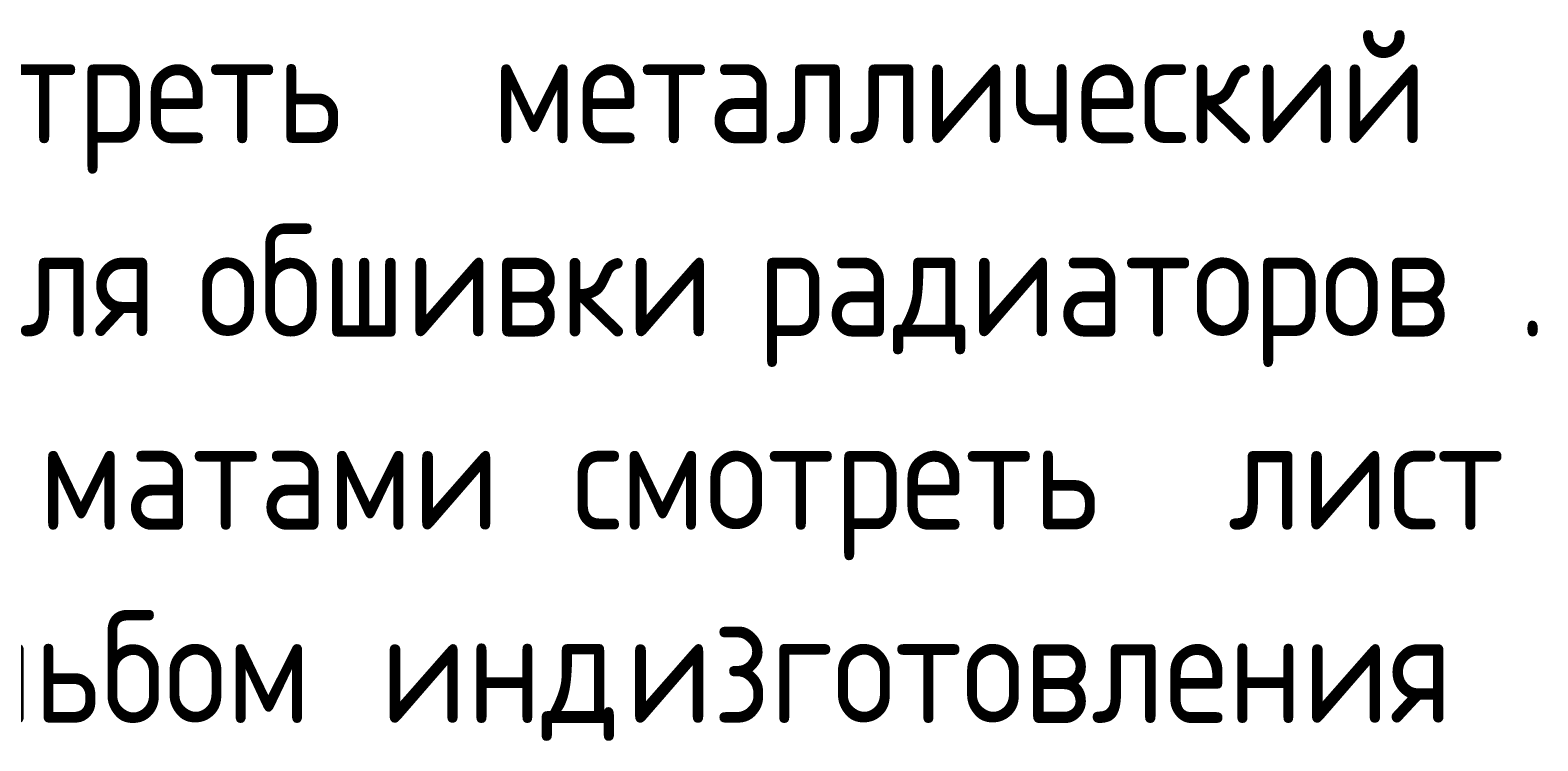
# Model space of a CAD drawing. Header units: millimetres. Extents: x -6228 to 200708, y -8553 to 29014.
# Drawn here: x 168014 to 172036, y 22837 to 24735 of the extents above; entities that cross this region are included whole.
import ezdxf

# ---------------------------------------------------------------- set-up
doc = ezdxf.new("R2010")
doc.units = ezdxf.units.MM
doc.layers.add('G-ANNO-TEXT', color=7, linetype='Continuous', lineweight=9)
doc.styles.add('GOST Common_2', font='GOST_Common.ttf', dxfattribs={"width": 0.9, "height": 300})

msp = doc.modelspace()

# ---------------------------------------------------------------- texts
at = {"layer": 'G-ANNO-TEXT', "char_height": 300, "attachment_point": 1, "style": 'GOST Common_2'}
for s, insert, width in [('Предусмотреть', (166512.8, 24732.8), 3196.328), ('\\fGOST Common|b0|i0|c204|p34|;\\W.9; ', (169150, 24732.8), 115.443), ('металлический', (169245.2, 24732.8), 3131.391), ('\\fGOST Common|b0|i0|c204|p34|;\\W.9; ', (171828.9, 24732.8), 115.443), ('\\fGOST Common|b0|i0|c204|p34|;\\W.9; ', (168364.2, 24216.8), 115.443), ('обшивки', (168459.4, 24216.8), 1695.569), ('\\fGOST Common|b0|i0|c204|p34|;\\W.9; ', (169858.4, 24216.8), 115.443), ('для', (167780.8, 24216.8), 707.088), ('радиаторов', (169953.7, 24216.8), 2460.379), ('. ', (171983.7, 24216.8), 216.456), ('\\fGOST Common|b0|i0|c204|p34|;\\W.9; ', (169364.3, 23700.9), 115.443), ('\\fGOST Common|b0|i0|c204|p34|;\\W.9; ', (171114.5, 23700.9), 115.443), ('\\fGOST Common|b0|i0|c204|p34|;\\W.9; ', (172013.4, 23700.9), 115.443), ('матами', (168036.8, 23700.9), 1608.987), ('смотреть', (169459.5, 23700.9), 2005.822), ('лист', (171209.8, 23700.9), 974.05), ('альбом', (167643.8, 23185), 1464.683), ('\\fGOST Common|b0|i0|c204|p34|;\\W.9; ', (168852.3, 23185), 115.443), ('изготовления', (169602.4, 23185), 2849.999), ('инд', (168947.6, 23185), 692.658), ('\\fGOST Common|b0|i0|c204|p34|;\\W.9;.', (169519.1, 23185), 101.013)]:
    msp.add_mtext(s, dxfattribs=dict(at, insert=insert, width=width))

doc.saveas('drawing.dxf')
